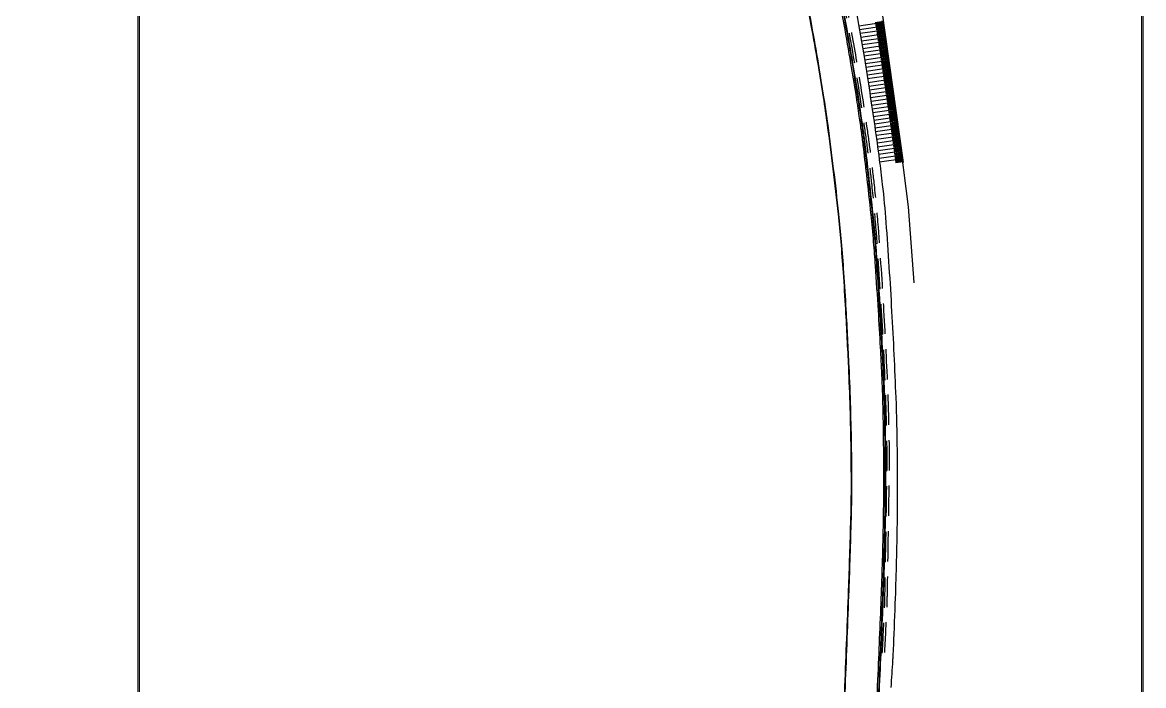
# Model space of a CAD drawing. Header units: metres. Extents: x 330671 to 330906, y 136216 to 136806.
# Drawn here: x 330671.4 to 330905.7, y 136419.8 to 136558.5 of the extents above; entities that cross this region are included whole.
import ezdxf

# ---------------------------------------------------------------- set-up
doc = ezdxf.new("R2010")
doc.units = ezdxf.units.M
doc.header["$LTSCALE"] = 2
doc.linetypes.add('CACHE2', pattern=[4.7625, 3.175, -1.5875])
doc.linetypes.add('L211', pattern=[0])
for name, color, linetype in [('C_APP_CADA', 7, 'Continuous'), ('C_CANIVEAU', 7, 'Continuous'), ('C_CLOTURE', 7, 'Continuous'), ('C_FILD_EAU', 7, 'Continuous'), ('C_HAIE', 3, 'CACHE2'), ('C_LIM_LAND', 3, 'Continuous'), ('C_LIMREVET', 7, 'Continuous'), ('C_TALUS', 7, 'Continuous'), ('CARROYAGE', 253, 'Continuous'), ('CARTOUCHE', 7, 'Continuous')]:
    doc.layers.add(name, color=color, linetype=linetype)

msp = doc.modelspace()

# ---------------------------------------------------------------- linework, layer by layer
at = {"layer": 'C_APP_CADA', "linetype": 'L211'}
msp.add_lwpolyline([(330851.05, 136558.86), (330852.18, 136550.84), (330854.5, 136535.84), (330856.54, 136519.95), (330857.72, 136504.11), (330857.72, 136504.09)], dxfattribs=at)
at = {"layer": 'C_CANIVEAU'}
for points in [[(330848.53, 136378.83, 0), (330849.51, 136403.82, -0.000022)], [(330849.52, 136404.22, -0.001041), (330850.31, 136423.37, 0.001191), (330850.99, 136440.1, 0.002662), (330851.15, 136444.97, 0.001583), (330851.35, 136453.16, 0.004264), (330851.44, 136460.1, 0.003228), (330851.42, 136469.28, 0.00397), (330851.28, 136478.08, 0.005157), (330851.04, 136484.86, 0.00228), (330850.76, 136490.52, 0.001664), (330850.31, 136498.26, 0.002031), (330849.7, 136507.64, 0.003796), (330849.32, 136512.65, 0.004651), (330848.79, 136518.32, 0.003142), (330847.87, 136526.71, 0.001478), (330847.14, 136532.82, 0.003109), (330846.77, 136535.72, 0.003077), (330846.32, 136538.91, 0.002143), (330845.63, 136543.48, 0.003153), (330844.58, 136549.93, 0.00249), (330843.16, 136558.1, 0.002322), (330841.57, 136566.77, 0.003264)]]:
    msp.add_lwpolyline(points, format="xyb", dxfattribs=at)
at = {"layer": 'C_CLOTURE', "linetype": 'Continuous', "flags": 128}
msp.add_lwpolyline([(330855.57, 136529.2), (330851.07, 136560.89), (330848.14, 136574.67), (330834.98, 136633.96), (330834.42, 136636.4), (330833.35, 136641.16), (330831.56, 136648.48), (330830.38, 136653.35), (330827.47, 136664.23), (330826.24, 136667.74)], dxfattribs=at)
at = {"layer": 'C_FILD_EAU', "linetype": 'Continuous', "flags": 128}
for points in [[(330848.83, 136378.82, 0), (330849.8, 136403.8, -0.000022)], [(330842.99, 136408.89, 0.000329), (330843.42, 136419.73, 0.000178), (330844.18, 136439.76, 0.001247), (330844.43, 136446.95, 0.001136), (330844.67, 136454.84, 0.006244), (330844.76, 136460.78, 0.004407), (330844.71, 136469.19, 0.003823), (330844.52, 136477.89, 0.003859), (330844.2, 136486.5, 0.001451), (330843.91, 136492.41, 0.001416), (330843.59, 136498.47, 0.003049), (330843.1, 136506.23, 0.003665), (330842.6, 136512.68, 0.005955), (330842.05, 136518.44, 0.003606), (330840.96, 136527.93, 0.003138), (330839.79, 136537.05, 0.004875), (330838.93, 136542.91, 0.003612), (330837.8, 136549.92, 0.003161), (330836.39, 136557.91, 0.001805), (330834.54, 136567.77, 0.005022)], [(330849.82, 136404.2, -0.00104), (330850.61, 136423.36, 0.001191), (330851.29, 136440.09, 0.002662), (330851.45, 136444.96, 0.001583), (330851.65, 136453.15, 0.004265), (330851.74, 136460.1, 0.003228), (330851.72, 136469.28, 0.00397), (330851.58, 136478.09, 0.005157), (330851.34, 136484.87, 0.00228), (330851.06, 136490.53, 0.001664), (330850.61, 136498.28, 0.002031), (330850, 136507.66, 0.003796), (330849.62, 136512.68, 0.004651), (330849.09, 136518.35, 0.003141), (330848.17, 136526.74, 0.001478), (330847.44, 136532.86, 0.003108), (330847.07, 136535.76, 0.003077), (330846.62, 136538.95, 0.002144), (330845.93, 136543.52, 0.003153), (330844.88, 136549.98, 0.00249), (330843.46, 136558.15, 0.002322), (330841.87, 136566.82, 0.003264)], [(330841.81, 136379.47, -0.000019), (330842.89, 136406.37, 0.000203)]]:
    msp.add_lwpolyline(points, format="xyb", dxfattribs=at)
at = {"layer": 'C_HAIE', "flags": 128}
for points in [[(330818.71, 136667.68, -0.004305), (330822.97, 136652.93, -0.010194), (330824.58, 136646.66, -0.000239), (330831.18, 136618.58, -0.00305), (330831.69, 136616.38, -0.001074), (330835.23, 136600.27, -0.001324), (330838.04, 136587.18, -0.0025), (330840.84, 136573.63, -0.002597), (330843.4, 136560.55, -0.005966), (330845.5, 136548.79, -0.005701), (330847.4, 136536.44, -0.004063), (330848.2, 136530.5, -0.004021), (330848.91, 136524.5, -0.008373), (330849.73, 136515.7, -0.00423), (330850.91, 136498.23, -0.00506), (330851.74, 136481.22, -0.00697), (330852.05, 136468.87, -0.006325), (330852.04, 136465.05, -0.000914), (330851.61, 136438.52, -0.007247), (330851.5, 136435.33, -0.00242), (330851.01, 136425.75, -0.00242)], [(330819.19, 136667.83, -0.004305), (330823.45, 136653.06, -0.010194), (330825.07, 136646.77, -0.000239), (330831.67, 136618.69, -0.00305), (330832.18, 136616.49, -0.001074), (330835.72, 136600.37, -0.001324), (330838.52, 136587.29, -0.0025), (330841.33, 136573.72, -0.002597), (330843.89, 136560.64, -0.005966), (330845.99, 136548.87, -0.005701), (330847.9, 136536.51, -0.004063), (330848.7, 136530.57, -0.004021), (330849.41, 136524.55, -0.008373), (330850.23, 136515.74, -0.00423), (330851.41, 136498.26, -0.00506), (330852.24, 136481.24, -0.00697), (330852.55, 136468.88, -0.006325), (330852.54, 136465.05, -0.000914), (330852.11, 136438.51, -0.007247), (330852, 136435.31, -0.00242), (330851.51, 136425.72)]]:
    msp.add_lwpolyline(points, format="xyb", dxfattribs=at)
at = {"layer": 'C_LIM_LAND', "flags": 128}
msp.add_lwpolyline([(330845.71, 136560.51, -0.006415), (330847.38, 136550.97, -0.004346), (330849.54, 136536.82, -0.003054), (330850.49, 136529.89, -0.004038), (330851.13, 136524.64, -0.010244), (330851.88, 136516.71, -0.004369), (330853.08, 136498.07, -0.004285), (330853.94, 136480.07, -0.00697), (330854.21, 136469, -0.005856), (330854.2, 136453.7, -0.005757), (330853.82, 136438.14, -0.001098), (330853.44, 136428.2, -0.004735), (330853.33, 136425.9, -0.001636), (330853.28, 136425.06, 0.000244), (330852.91, 136419.46, 0.003884)], format="xyb", dxfattribs=at)
at = {"layer": 'C_LIMREVET', "linetype": 'Continuous', "flags": 128}
for points in [[(330848.95, 136378.82, 0), (330849.92, 136403.79, -0.000022)], [(330842.89, 136408.9, 0.000329), (330843.32, 136419.73, 0.000178), (330844.08, 136439.76, 0.001247), (330844.33, 136446.95, 0.001136), (330844.57, 136454.84, 0.006244), (330844.66, 136460.78, 0.004407), (330844.61, 136469.19, 0.003823), (330844.42, 136477.88, 0.003859), (330844.1, 136486.49, 0.001451), (330843.81, 136492.41, 0.001416), (330843.49, 136498.46, 0.003049), (330843, 136506.23, 0.003665), (330842.5, 136512.68, 0.005955), (330841.95, 136518.43, 0.003606), (330840.86, 136527.91, 0.003138), (330839.69, 136537.04, 0.004875), (330838.84, 136542.9, 0.003612), (330837.7, 136549.9, 0.003161), (330836.29, 136557.89, 0.001805), (330834.45, 136567.75, 0.005022)], [(330849.94, 136404.2, -0.00104), (330850.73, 136423.35, 0.00119), (330851.41, 136440.09, 0.002662), (330851.57, 136444.96, 0.001583), (330851.77, 136453.15, 0.004265), (330851.86, 136460.1, 0.003228), (330851.84, 136469.28, 0.00397), (330851.7, 136478.09, 0.005157), (330851.46, 136484.88, 0.00228), (330851.18, 136490.54, 0.001664), (330850.73, 136498.29, 0.002031), (330850.12, 136507.67, 0.003796), (330849.74, 136512.69, 0.004651), (330849.21, 136518.36, 0.003141), (330848.29, 136526.76, 0.001478), (330847.56, 136532.87, 0.003108), (330847.19, 136535.78, 0.003077), (330846.74, 136538.97, 0.002144), (330846.05, 136543.54, 0.003153), (330845, 136550, 0.00249), (330843.58, 136558.17, 0.002322), (330841.98, 136566.84, 0.003264)], [(330841.71, 136379.47, -0.000019), (330842.79, 136406.37, 0.000203)]]:
    msp.add_lwpolyline(points, format="xyb", dxfattribs=at)
at = {"layer": 'C_TALUS'}
for p, q in [((330851.41, 136558.51), (330846.22, 136557.77)), ((330851.38, 136558.71), (330849.65, 136558.46)), ((330851.44, 136558.31), (330849.71, 136558.07)), ((330851.52, 136557.72), (330846.36, 136556.98)), ((330851.63, 136556.93), (330846.5, 136556.2)), ((330851.75, 136556.13), (330846.63, 136555.41)), ((330851.47, 136558.11), (330849.74, 136557.87)), ((330851.49, 136557.92), (330849.77, 136557.67)), ((330851.55, 136557.52), (330849.83, 136557.28)), ((330851.58, 136557.32), (330849.86, 136557.08)), ((330851.61, 136557.12), (330849.89, 136556.88)), ((330851.66, 136556.73), (330849.95, 136556.49)), ((330851.69, 136556.53), (330849.98, 136556.29)), ((330851.72, 136556.33), (330850.01, 136556.09)), ((330851.77, 136555.94), (330850.07, 136555.69)), ((330851.86, 136555.34), (330846.77, 136554.62)), ((330851.97, 136554.55), (330846.9, 136553.83)), ((330852.08, 136553.76), (330847.04, 136553.04)), ((330851.8, 136555.74), (330850.1, 136555.5)), ((330851.83, 136555.54), (330850.13, 136555.3)), ((330851.89, 136555.14), (330850.19, 136554.9)), ((330851.92, 136554.95), (330850.22, 136554.71)), ((330851.94, 136554.75), (330850.25, 136554.51)), ((330852, 136554.35), (330850.31, 136554.11)), ((330852.03, 136554.15), (330850.34, 136553.91)), ((330852.06, 136553.96), (330850.37, 136553.72)), ((330852.11, 136553.56), (330850.43, 136553.32)), ((330852.2, 136552.97), (330847.17, 136552.25)), ((330852.31, 136552.17), (330847.3, 136551.46)), ((330852.42, 136551.38), (330847.43, 136550.67)), ((330852.14, 136553.36), (330850.46, 136553.12)), ((330852.17, 136553.16), (330850.49, 136552.93)), ((330852.22, 136552.77), (330850.55, 136552.53)), ((330852.25, 136552.57), (330850.58, 136552.33)), ((330852.28, 136552.37), (330850.61, 136552.13)), ((330852.34, 136551.98), (330850.67, 136551.74)), ((330852.36, 136551.78), (330850.7, 136551.54)), ((330852.39, 136551.58), (330850.73, 136551.34)), ((330852.45, 136551.18), (330850.79, 136550.95)), ((330852.53, 136550.59), (330847.55, 136549.88)), ((330852.65, 136549.8), (330847.68, 136549.09)), ((330852.76, 136549.01), (330847.8, 136548.3)), ((330852.48, 136550.99), (330850.81, 136550.75)), ((330852.51, 136550.79), (330850.84, 136550.55)), ((330852.56, 136550.39), (330850.9, 136550.16)), ((330852.59, 136550.19), (330850.93, 136549.96)), ((330852.62, 136550), (330850.96, 136549.76)), ((330852.67, 136549.6), (330851.02, 136549.36)), ((330852.7, 136549.4), (330851.05, 136549.17)), ((330852.73, 136549.2), (330851.08, 136548.97)), ((330852.79, 136548.81), (330851.14, 136548.57)), ((330852.87, 136548.21), (330847.93, 136547.51)), ((330852.98, 136547.42), (330848.05, 136546.72)), ((330853.1, 136546.63), (330848.18, 136545.93)), ((330852.81, 136548.61), (330851.17, 136548.38)), ((330852.84, 136548.41), (330851.19, 136548.18)), ((330852.9, 136548.02), (330851.25, 136547.78)), ((330852.93, 136547.82), (330851.28, 136547.58)), ((330852.96, 136547.62), (330851.31, 136547.39)), ((330853.01, 136547.22), (330851.37, 136546.99)), ((330853.04, 136547.03), (330851.4, 136546.79)), ((330853.07, 136546.83), (330851.43, 136546.59)), ((330853.12, 136546.43), (330851.48, 136546.2)), ((330853.21, 136545.84), (330848.3, 136545.14)), ((330853.32, 136545.05), (330848.42, 136544.35)), ((330853.43, 136544.25), (330848.54, 136543.56)), ((330853.15, 136546.23), (330851.51, 136546)), ((330853.18, 136546.04), (330851.54, 136545.8)), ((330853.24, 136545.64), (330851.6, 136545.41)), ((330853.26, 136545.44), (330851.63, 136545.21)), ((330853.29, 136545.24), (330851.66, 136545.01)), ((330853.35, 136544.85), (330851.72, 136544.62)), ((330853.38, 136544.65), (330851.74, 136544.42)), ((330853.4, 136544.45), (330851.77, 136544.22)), ((330853.55, 136543.46), (330848.66, 136542.77)), ((330853.66, 136542.67), (330848.78, 136541.98)), ((330853.77, 136541.88), (330848.9, 136541.19)), ((330853.46, 136544.06), (330851.83, 136543.82)), ((330853.49, 136543.86), (330851.86, 136543.63)), ((330853.52, 136543.66), (330851.89, 136543.43)), ((330853.57, 136543.26), (330851.95, 136543.03)), ((330853.6, 136543.07), (330851.97, 136542.83)), ((330853.63, 136542.87), (330852, 136542.64)), ((330853.69, 136542.47), (330852.06, 136542.24)), ((330853.71, 136542.27), (330852.09, 136542.04)), ((330853.74, 136542.07), (330852.12, 136541.84)), ((330853.88, 136541.08), (330849.01, 136540.39)), ((330854, 136540.29), (330849.13, 136539.6)), ((330854.11, 136539.5), (330849.25, 136538.81)), ((330853.8, 136541.68), (330852.17, 136541.45)), ((330853.83, 136541.48), (330852.2, 136541.25)), ((330853.85, 136541.28), (330852.23, 136541.05)), ((330853.91, 136540.89), (330852.29, 136540.66)), ((330853.94, 136540.69), (330852.32, 136540.46)), ((330853.97, 136540.49), (330852.35, 136540.26)), ((330854.02, 136540.09), (330852.4, 136539.86)), ((330854.05, 136539.9), (330852.43, 136539.67)), ((330854.08, 136539.7), (330852.46, 136539.47)), ((330854.22, 136538.71), (330849.36, 136538.02)), ((330854.33, 136537.92), (330849.48, 136537.23)), ((330854.44, 136537.12), (330849.59, 136536.44)), ((330854.14, 136539.3), (330852.52, 136539.07)), ((330854.16, 136539.1), (330852.54, 136538.87)), ((330854.19, 136538.91), (330852.57, 136538.68)), ((330854.25, 136538.51), (330852.63, 136538.28)), ((330854.28, 136538.31), (330852.66, 136538.08)), ((330854.3, 136538.11), (330852.69, 136537.88)), ((330854.36, 136537.72), (330852.74, 136537.49)), ((330854.39, 136537.52), (330852.77, 136537.29)), ((330854.42, 136537.32), (330852.8, 136537.09)), ((330854.56, 136536.33), (330849.7, 136535.64)), ((330854.67, 136535.54), (330849.82, 136534.85)), ((330854.78, 136534.75), (330849.93, 136534.06)), ((330854.47, 136536.93), (330852.86, 136536.7)), ((330854.5, 136536.73), (330852.88, 136536.5)), ((330854.53, 136536.53), (330852.91, 136536.3)), ((330854.59, 136536.13), (330852.97, 136535.9)), ((330854.61, 136535.94), (330853, 136535.71)), ((330854.64, 136535.74), (330853.02, 136535.51)), ((330854.7, 136535.34), (330853.08, 136535.11)), ((330854.73, 136535.14), (330853.11, 136534.91)), ((330854.75, 136534.95), (330853.14, 136534.72)), ((330854.89, 136533.96), (330850.03, 136533.27)), ((330855.01, 136533.16), (330850.14, 136532.47)), ((330855.12, 136532.37), (330850.25, 136531.68)), ((330854.81, 136534.55), (330853.19, 136534.32)), ((330854.84, 136534.35), (330853.22, 136534.12)), ((330854.87, 136534.15), (330853.25, 136533.92)), ((330854.92, 136533.76), (330853.3, 136533.53)), ((330854.95, 136533.56), (330853.33, 136533.33)), ((330854.98, 136533.36), (330853.36, 136533.13)), ((330855.04, 136532.97), (330853.41, 136532.74)), ((330855.06, 136532.77), (330853.44, 136532.54)), ((330855.09, 136532.57), (330853.47, 136532.34)), ((330855.23, 136531.58), (330850.36, 136530.89)), ((330855.34, 136530.79), (330850.46, 136530.09)), ((330855.15, 136532.17), (330853.52, 136531.94)), ((330855.18, 136531.98), (330853.55, 136531.75)), ((330855.2, 136531.78), (330853.58, 136531.55)), ((330855.26, 136531.38), (330853.63, 136531.15)), ((330855.29, 136531.18), (330853.66, 136530.95)), ((330855.32, 136530.99), (330853.69, 136530.76)), ((330855.37, 136530.59), (330853.74, 136530.36)), ((330855.4, 136530.39), (330853.77, 136530.16)), ((330855.43, 136530.19), (330853.8, 136529.96)), ((330855.46, 136530), (330850.56, 136529.3)), ((330855.48, 136529.8), (330853.85, 136529.57)), ((330855.51, 136529.6), (330853.88, 136529.37)), ((330855.54, 136529.4), (330853.91, 136529.17)), ((330855.57, 136529.2), (330855.57, 136529.2))]:
    msp.add_line(p, q, dxfattribs=at)
at = {"layer": 'CARROYAGE', "flags": 128}
msp.add_lwpolyline([(330695.83, 136216.7), (330905.34, 136216.7), (330905.34, 136805.25), (330695.83, 136805.25)], close=True, dxfattribs=at)
at = {"layer": 'CARROYAGE'}
for points in [[(330695.83, 136216.7), (330905.34, 136216.7), (330905.34, 136805.25), (330695.83, 136805.25)], [(330695.83, 136216.7), (330905.34, 136216.7), (330905.34, 136745.85), (330863.34, 136745.85), (330863.34, 136805.25), (330695.83, 136805.25)]]:
    msp.add_lwpolyline(points, close=True, dxfattribs=at)
at = {"layer": 'CARTOUCHE', "const_width": 0.2}
msp.add_lwpolyline([(330695.53, 136805.55), (330905.64, 136805.55), (330905.64, 136216.4), (330695.53, 136216.4)], close=True, dxfattribs=at)
at = {"layer": 'CARTOUCHE', "ltscale": 0.2}
msp.add_lwpolyline([(330695.83, 136216.7), (330905.34, 136216.7), (330905.34, 136805.25), (330695.83, 136805.25)], close=True, dxfattribs=at)

doc.saveas('drawing.dxf')
